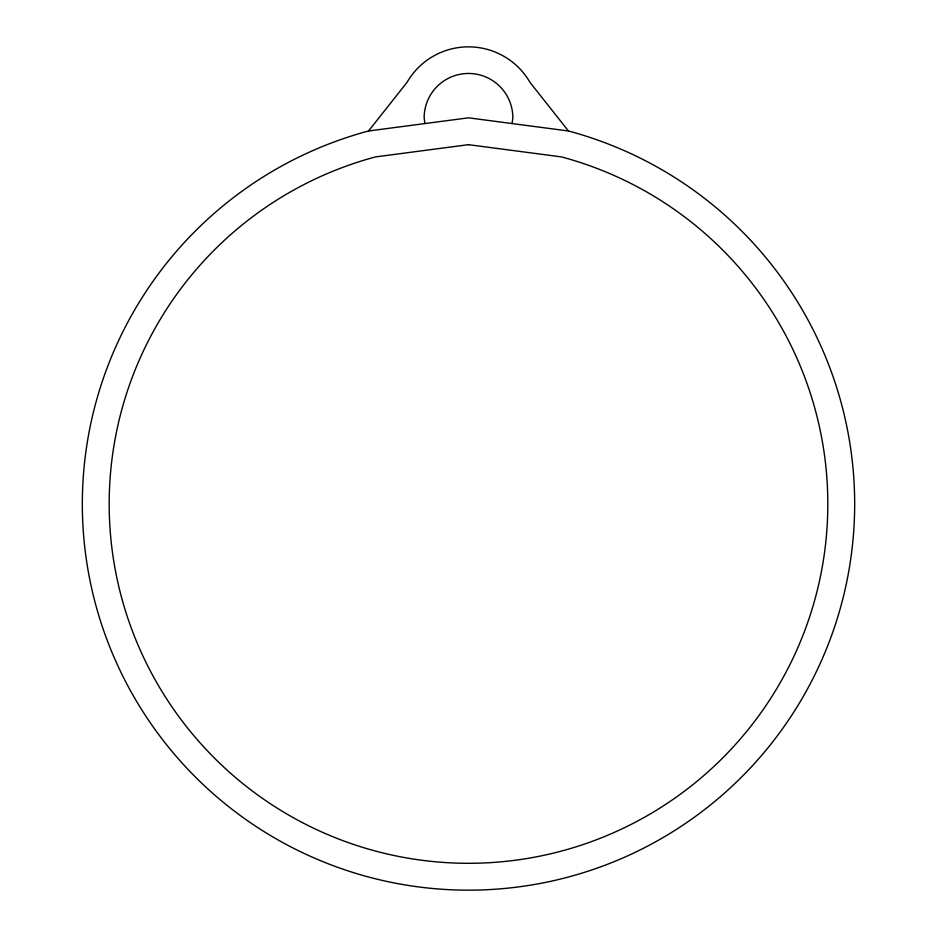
<?xml version="1.0" encoding="UTF-8"?>
<svg xmlns="http://www.w3.org/2000/svg" width="937" height="937" viewBox="0 0 937 937"><rect width="100%" height="100%" fill="white"/><g stroke="black" fill="none" stroke-linecap="round" stroke-linejoin="round"><path stroke-width="1.41" d="M512.106 123.567L512.855 117.828A44.355 44.355 0 0 0 468.5 73.461A44.355 44.355 0 0 0 424.145 117.828L424.894 123.567M368.557 130.981L407.033 82.339A70.978 70.978 0 0 1 529.967 82.339L568.443 130.981A386.161 386.161 0 0 1 784.831 725.484A386.161 386.161 0 0 1 152.169 725.484A386.161 386.161 0 0 1 368.557 130.981L468.5 117.828L568.443 130.981M468.5 144.673L375.503 156.912A359.316 359.316 0 0 0 174.165 710.082A359.316 359.316 0 0 0 762.835 710.082A359.316 359.316 0 0 0 561.497 156.912L468.5 144.673"/></g></svg>
